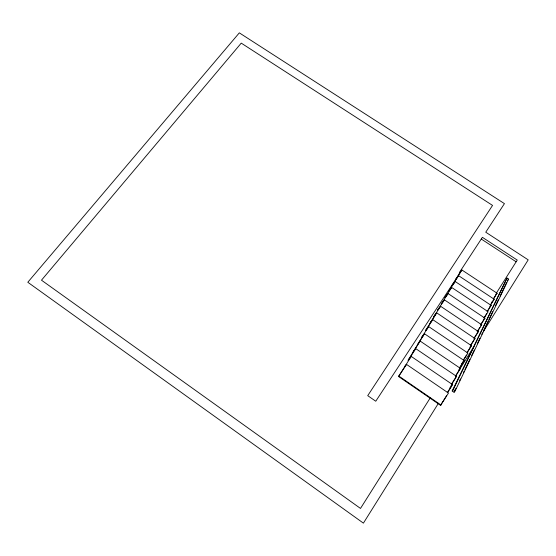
<?xml version="1.0" encoding="UTF-8"?>
<svg xmlns="http://www.w3.org/2000/svg" width="556" height="556" viewBox="0 0 556 556"><rect width="100%" height="100%" fill="white"/><g stroke="black" fill="none" stroke-linecap="round" stroke-linejoin="round"><path stroke-width="0.83" d="M454.071 392.258L455.176 390.833L508.566 279.098L507.023 278.083L452.181 390.965L454.071 392.258L455.941 388.345M459.687 380.519L460.431 378.956M463.426 372.694L464.177 371.13M464.927 369.566L469.792 359.398M471.669 355.486L474.289 350.009M477.284 343.747L479.904 338.27M481.774 334.358L482.525 332.794M483.275 331.23L488.14 321.062M488.891 319.491L492.637 311.673M495.632 305.411L498.252 299.934M500.122 296.021L506.488 282.719M452.181 390.965L453.293 389.541L507.023 278.083M459.68 367.606L462.787 362.637L461.633 363.603M459.471 368.301L464.26 360.649L424.513 333.767L422.685 335.852M438.441 403.26L363.409 523.14L27.8 282.26L239.33 32.86L504.438 203.621L485.749 232.206L528.2 259.854L483.553 331.188M455.468 376.051L473.886 346.631M455.607 376.203L460.479 368.419L420.204 341.106L418.39 343.156M451.861 383.57L455.079 378.434M451.632 384.335L456.587 376.405L415.777 348.661L413.984 350.662M447.274 392.717L451.062 386.663L449.915 387.546M447.538 392.689L452.577 384.627L411.225 356.424L409.452 358.377M411.225 356.424L398.555 376.509L440.547 405.352L446.496 395.823M440.547 405.352L448.463 393.078L406.54 364.409L404.789 366.314M477.104 331.842L479.87 327.428M477.597 331.376L481.739 324.787L444.404 299.851L442.513 302.103M474.087 338.159L477.006 333.51M474.059 338.534L478.424 331.591L440.63 306.286L438.747 308.51M470.626 345.227L473.594 340.508M470.591 345.623L475.026 338.569L436.759 312.882L434.889 315.078M467.506 351.802L470.084 347.688M467.033 352.907L471.53 345.735L432.783 319.658L430.928 321.82M463.426 359.947L466.484 355.062M463.37 360.385L467.943 353.088L428.704 326.615L426.862 328.742M430.434 397.589L360.497 508.434L41.478 280.189L241.248 43.125L492.553 205.414L367.724 395.657L375.759 401.23L461.911 269.994L497.106 293.248L493.422 299.086M496.195 293.353L517.247 260.069L482.399 237.329L459.645 272.127L459.993 272.357M493.624 298.475L495.34 295.757M490.225 305.237L492.838 301.088L491.678 302.214M490.281 305.439L494.187 299.246L458.575 275.672L456.664 278.021M487.174 311.464L489.822 307.253M487.223 311.687L491.184 305.397L455.162 281.496L453.251 283.824M484.054 317.844L486.743 313.577M484.095 318.088L488.112 311.701L451.667 287.459L449.762 289.766M480.85 324.391L483.122 320.777M480.884 324.648L484.964 318.164L448.08 293.575L446.183 295.855M440.63 306.286L433.562 316.976L435.383 314.842L425.507 330.674L427.307 328.61M429.948 323.321L436.759 312.882M425.868 330.271L432.783 319.658M428.704 326.615L421.316 337.798L423.102 335.775L408.041 360.371L409.772 358.488M417.368 344.734L424.513 333.767M412.941 352.268L420.204 341.106M408.389 360.01L415.777 348.661M398.555 376.509L406.54 364.409M461.911 269.994L455.406 279.821L457.282 277.534M458.575 275.672L451.986 285.638L453.856 283.372M455.162 281.496L448.483 291.601L450.346 289.356M451.667 287.459L444.89 297.703L446.746 295.486M448.08 293.575L441.207 303.965L443.056 301.776M444.404 299.851L437.433 310.387L439.268 308.226M507.614 280.377L508.566 279.098M459.124 273.684L460.625 271.835M495.438 294.888L497.106 293.248M493.068 300.33L494.187 299.246M489.516 307.002L491.184 305.397M483.296 319.721L484.964 318.164M480.62 325.816L481.739 324.787M477.312 332.599L478.424 331.591M473.907 339.556L475.026 338.569M469.862 347.187L471.53 345.735M462.599 362.039L464.26 360.649M458.818 369.768L460.479 368.419M455.482 377.281L456.587 376.405M450.937 385.892L452.577 384.627M481.274 239.045L516.114 261.786M453.293 389.541L455.176 390.833M398.923 376.12L441.005 405.025"/></g></svg>
